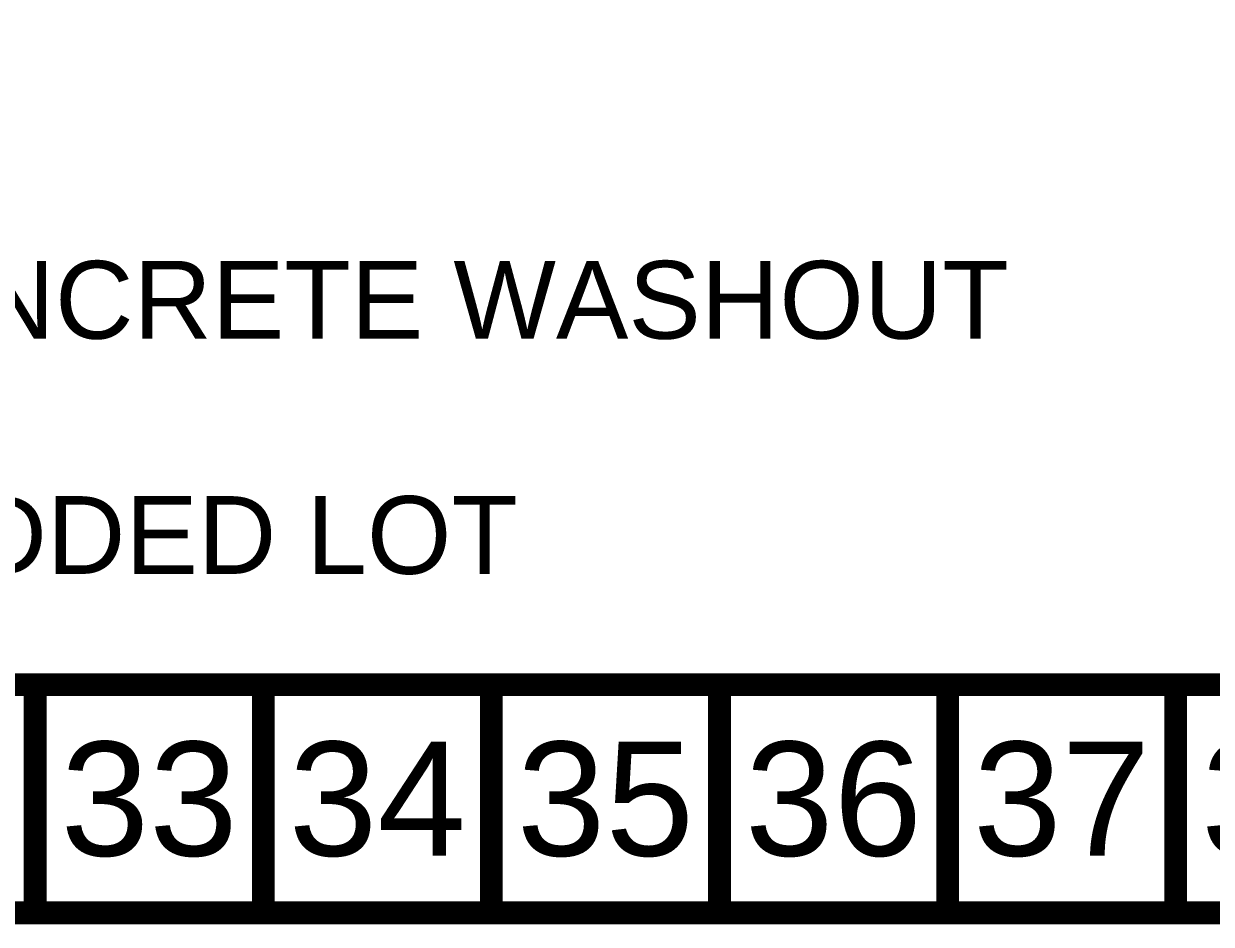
# Model space of a CAD drawing. Header units: inches. Extents: x 43981 to 49538, y 44001 to 47429.
# Drawn here: x 46802.4 to 47247.5, y 44000.6 to 44338.1 of the extents above; entities that cross this region are included whole.
import ezdxf
from ezdxf.enums import TextEntityAlignment as Align

# ---------------------------------------------------------------- set-up
doc = ezdxf.new("R2010")
doc.units = ezdxf.units.IN
doc.header["$MEASUREMENT"] = 0
doc.layers.add('BASE', color=7, linetype='Continuous')
doc.layers.add('LEGEND', color=7, linetype='Continuous')
doc.styles.add("L200'", font='ARIAL.TTF', dxfattribs={"height": 0.001969})
doc.styles.get("Standard").update_dxf_attribs({"font": 'ARIAL.TTF'})

msp = doc.modelspace()

# ---------------------------------------------------------------- linework, layer by layer
at = {"layer": 'BASE', "const_width": 8.55}
for points in [[(43985.19, 44004.89), (49457.19, 44004.89), (49457.19, 47424.89), (43985.19, 47424.89)], [(44070.69, 44090.39), (49371.69, 44090.39), (49371.69, 47339.39), (44070.69, 47339.39)]]:
    msp.add_lwpolyline(points, close=True, dxfattribs=at)
for points in [[(46806.69, 44004.89), (46806.69, 44090.39)], [(46892.19, 44004.89), (46892.19, 44090.39)], [(46977.69, 44004.89), (46977.69, 44090.39)], [(47063.19, 44004.89), (47063.19, 44090.39)], [(47148.69, 44004.89), (47148.69, 44090.39)], [(47234.19, 44004.89), (47234.19, 44090.39)]]:
    msp.add_lwpolyline(points, dxfattribs=at)

# ---------------------------------------------------------------- texts
at = {"layer": 'BASE'}
for s, p in [('33', (46849.44, 44047.64)), ('34', (46934.94, 44047.64)), ('35', (47020.44, 44047.64)), ('36', (47105.94, 44047.64)), ('37', (47191.44, 44047.64)), ('38', (47276.94, 44047.64))]:
    msp.add_text(s, height=42.75, dxfattribs=at).set_placement(p, align=Align.MIDDLE_CENTER)
at = {"layer": 'LEGEND', "style": "L200'"}
for s, height, p in [('CONCRETE WASHOUT', 29.1547, (46723.62, 44220.06)), ('SODDED LOT', 29.155, (46722.85, 44131.92))]:
    msp.add_text(s, height=height, dxfattribs=at).set_placement(p)

doc.saveas('drawing.dxf')
